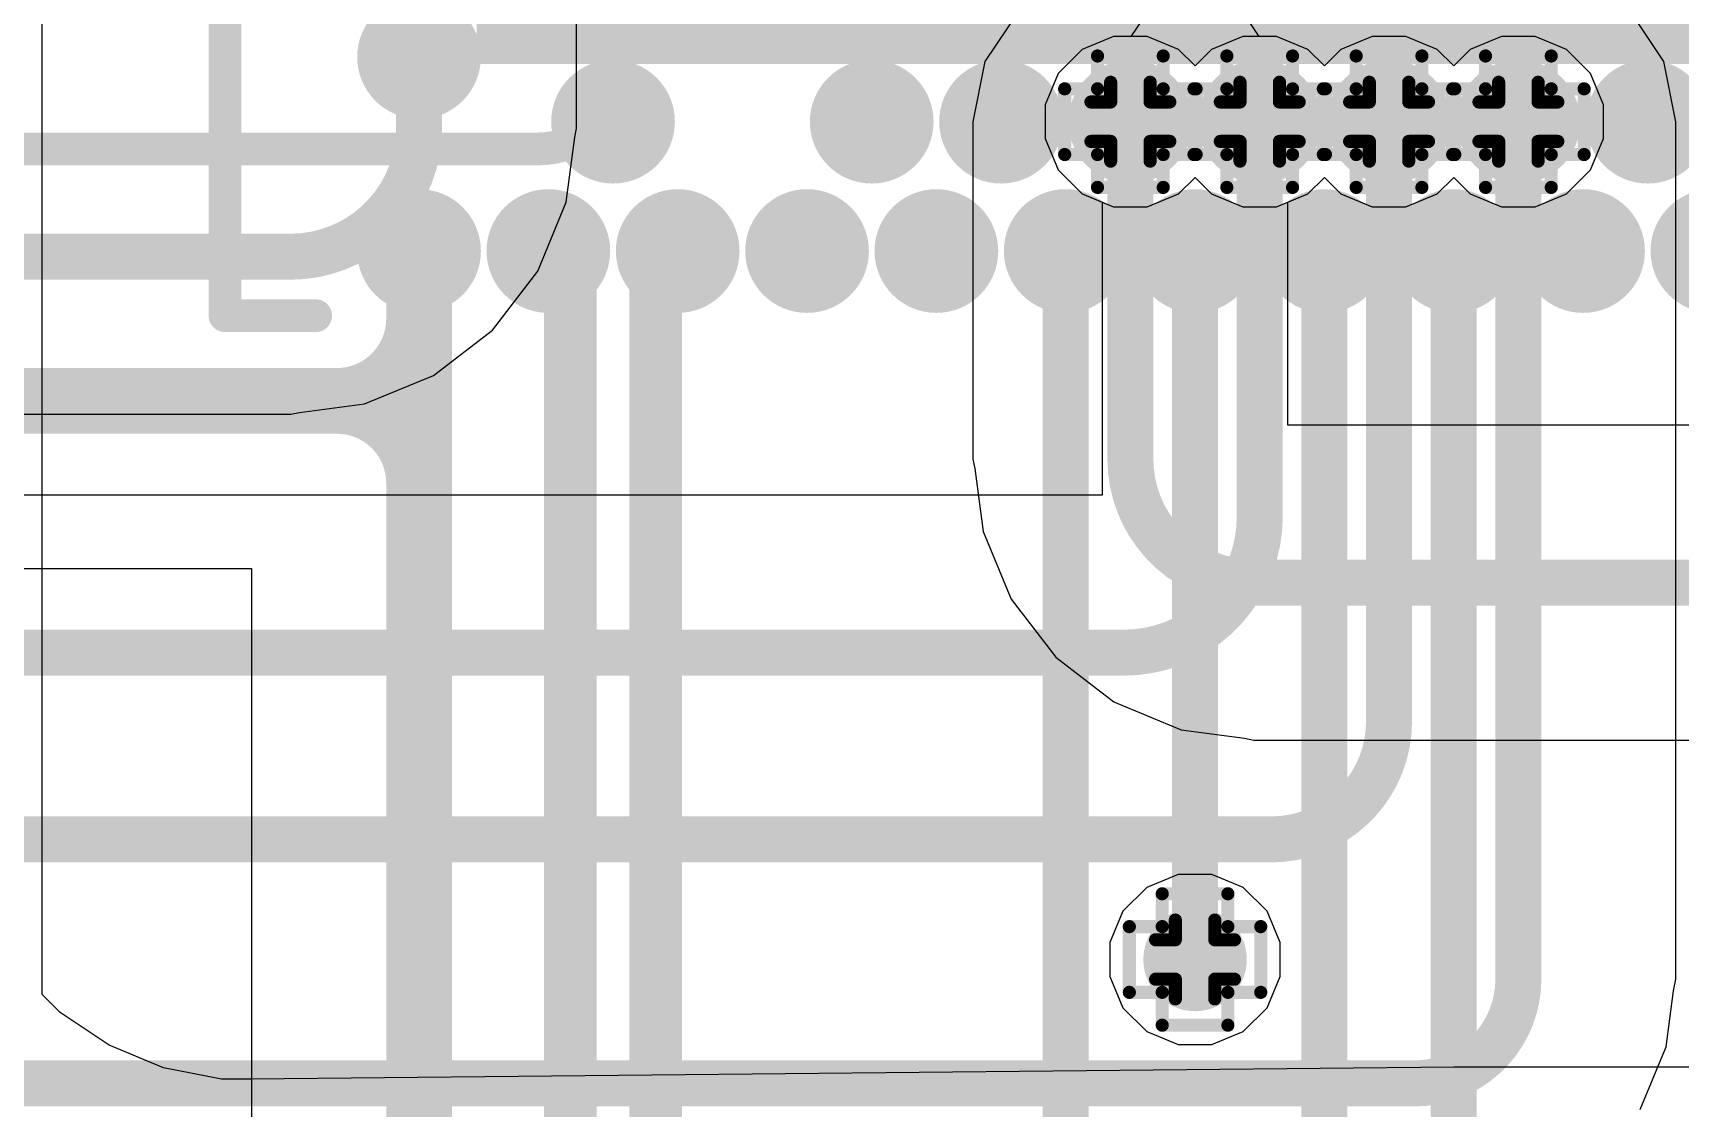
# Model space of a CAD drawing. Header units: inches. Extents: x -2 to 5376, y -4 to 5426.
# Drawn here: x 119.34 to 125.71, y 32.61 to 36.76 of the extents above; entities that cross this region are included whole.
import ezdxf

# ---------------------------------------------------------------- set-up
doc = ezdxf.new("R2010")
doc.units = ezdxf.units.IN
for name, color, linetype in [('Bottom Layer', 5, 'Continuous'), ('Drill Drawing', 1, 'Continuous'), ('Layer 1', 16, 'Continuous'), ('Layer 2', 76, 'Continuous'), ('Top Layer', 1, 'Continuous'), ('Top Overlay', 2, 'Continuous'), ('Top Paste', 8, 'Continuous'), ('Top Solder', 216, 'Continuous'), ('Via Holes', 16, 'Continuous')]:
    doc.layers.add(name, color=color, linetype=linetype)

# ---------------------------------------------------------------- blocks, each defined once
blk = doc.blocks.new('AQFN_73_EP_7_7__144')
at = {"layer": 'Top Layer'}
blk.add_hatch(color=1, dxfattribs=at).paths.add_polyline_path([(-2.425, 2.425), (2.425, 2.425), (2.425, -2.425), (-2.425, -2.425)])
h = blk.add_hatch(color=1, dxfattribs=at)
edge = h.paths.add_edge_path()
edge.add_arc((-2.75, -2.5), 0.1375, 0, 360)
h = blk.add_hatch(color=1, dxfattribs=at)
edge = h.paths.add_edge_path()
edge.add_arc((-2, -2.75), 0.1375, 0, 360)
h = blk.add_hatch(color=1, dxfattribs=at)
edge = h.paths.add_edge_path()
edge.add_arc((-1, -2.75), 0.1375, 0, 360)
h = blk.add_hatch(color=1, dxfattribs=at)
edge = h.paths.add_edge_path()
edge.add_arc((-0.5, -2.75), 0.1375, 0, 360)
h = blk.add_hatch(color=1, dxfattribs=at)
edge = h.paths.add_edge_path()
edge.add_arc((0, -2.75), 0.1375, 0, 360)
h = blk.add_hatch(color=1, dxfattribs=at)
edge = h.paths.add_edge_path()
edge.add_arc((0.5, -2.75), 0.1375, 0, 360)
h = blk.add_hatch(color=1, dxfattribs=at)
edge = h.paths.add_edge_path()
edge.add_arc((1, -2.75), 0.1375, 0, 360)
h = blk.add_hatch(color=1, dxfattribs=at)
edge = h.paths.add_edge_path()
edge.add_arc((1.5, -2.75), 0.1375, 0, 360)
h = blk.add_hatch(color=1, dxfattribs=at)
edge = h.paths.add_edge_path()
edge.add_arc((2, -2.75), 0.1375, 0, 360)
h = blk.add_hatch(color=1, dxfattribs=at)
edge = h.paths.add_edge_path()
edge.add_arc((-2.75, -3.25), 0.1375, 0, 360)
h = blk.add_hatch(color=1, dxfattribs=at)
edge = h.paths.add_edge_path()
edge.add_arc((-2.25, -3.25), 0.1375, 0, 360)
h = blk.add_hatch(color=1, dxfattribs=at)
edge = h.paths.add_edge_path()
edge.add_arc((-1.75, -3.25), 0.1375, 0, 360)
h = blk.add_hatch(color=1, dxfattribs=at)
edge = h.paths.add_edge_path()
edge.add_arc((-1.25, -3.25), 0.1375, 0, 360)
h = blk.add_hatch(color=1, dxfattribs=at)
edge = h.paths.add_edge_path()
edge.add_arc((-0.75, -3.25), 0.1375, 0, 360)
h = blk.add_hatch(color=1, dxfattribs=at)
edge = h.paths.add_edge_path()
edge.add_arc((-0.25, -3.25), 0.1375, 0, 360)
h = blk.add_hatch(color=1, dxfattribs=at)
edge = h.paths.add_edge_path()
edge.add_arc((0.25, -3.25), 0.1375, 0, 360)
h = blk.add_hatch(color=1, dxfattribs=at)
edge = h.paths.add_edge_path()
edge.add_arc((0.75, -3.25), 0.1375, 0, 360)
h = blk.add_hatch(color=1, dxfattribs=at)
edge = h.paths.add_edge_path()
edge.add_arc((1.25, -3.25), 0.1375, 0, 360)
h = blk.add_hatch(color=1, dxfattribs=at)
edge = h.paths.add_edge_path()
edge.add_arc((1.75, -3.25), 0.1375, 0, 360)
h = blk.add_hatch(color=1, dxfattribs=at)
edge = h.paths.add_edge_path()
edge.add_arc((2.25, -3.25), 0.1375, 0, 360)
at = {"layer": 'Top Paste'}
h = blk.add_hatch(color=8, dxfattribs=at)
edge = h.paths.add_edge_path()
edge.add_arc((-2.75, -2.5), 0.1375, 0, 360)
h = blk.add_hatch(color=8, dxfattribs=at)
edge = h.paths.add_edge_path()
edge.add_arc((-2, -2.75), 0.1375, 0, 360)
h = blk.add_hatch(color=8, dxfattribs=at)
edge = h.paths.add_edge_path()
edge.add_arc((-1, -2.75), 0.1375, 0, 360)
h = blk.add_hatch(color=8, dxfattribs=at)
edge = h.paths.add_edge_path()
edge.add_arc((-0.5, -2.75), 0.1375, 0, 360)
h = blk.add_hatch(color=8, dxfattribs=at)
edge = h.paths.add_edge_path()
edge.add_arc((0, -2.75), 0.1375, 0, 360)
h = blk.add_hatch(color=8, dxfattribs=at)
edge = h.paths.add_edge_path()
edge.add_arc((0.5, -2.75), 0.1375, 0, 360)
h = blk.add_hatch(color=8, dxfattribs=at)
edge = h.paths.add_edge_path()
edge.add_arc((1, -2.75), 0.1375, 0, 360)
h = blk.add_hatch(color=8, dxfattribs=at)
edge = h.paths.add_edge_path()
edge.add_arc((1.5, -2.75), 0.1375, 0, 360)
h = blk.add_hatch(color=8, dxfattribs=at)
edge = h.paths.add_edge_path()
edge.add_arc((2, -2.75), 0.1375, 0, 360)
h = blk.add_hatch(color=8, dxfattribs=at)
edge = h.paths.add_edge_path()
edge.add_arc((-2.75, -3.25), 0.1375, 0, 360)
h = blk.add_hatch(color=8, dxfattribs=at)
edge = h.paths.add_edge_path()
edge.add_arc((-2.25, -3.25), 0.1375, 0, 360)
h = blk.add_hatch(color=8, dxfattribs=at)
edge = h.paths.add_edge_path()
edge.add_arc((-1.75, -3.25), 0.1375, 0, 360)
h = blk.add_hatch(color=8, dxfattribs=at)
edge = h.paths.add_edge_path()
edge.add_arc((-1.25, -3.25), 0.1375, 0, 360)
h = blk.add_hatch(color=8, dxfattribs=at)
edge = h.paths.add_edge_path()
edge.add_arc((-0.75, -3.25), 0.1375, 0, 360)
h = blk.add_hatch(color=8, dxfattribs=at)
edge = h.paths.add_edge_path()
edge.add_arc((-0.25, -3.25), 0.1375, 0, 360)
h = blk.add_hatch(color=8, dxfattribs=at)
edge = h.paths.add_edge_path()
edge.add_arc((0.25, -3.25), 0.1375, 0, 360)
h = blk.add_hatch(color=8, dxfattribs=at)
edge = h.paths.add_edge_path()
edge.add_arc((0.75, -3.25), 0.1375, 0, 360)
h = blk.add_hatch(color=8, dxfattribs=at)
edge = h.paths.add_edge_path()
edge.add_arc((1.25, -3.25), 0.1375, 0, 360)
h = blk.add_hatch(color=8, dxfattribs=at)
edge = h.paths.add_edge_path()
edge.add_arc((1.75, -3.25), 0.1375, 0, 360)
h = blk.add_hatch(color=8, dxfattribs=at)
edge = h.paths.add_edge_path()
edge.add_arc((2.25, -3.25), 0.1375, 0, 360)
at = {"layer": 'Top Solder'}
blk.add_hatch(color=216, dxfattribs=at).paths.add_polyline_path([(-2.5266, 2.5266), (2.5266, 2.5266), (2.5266, -2.5266), (-2.5266, -2.5266)])
h = blk.add_hatch(color=216, dxfattribs=at)
edge = h.paths.add_edge_path()
edge.add_arc((-2.75, -2.5), 0.2391, 0, 360)
h = blk.add_hatch(color=216, dxfattribs=at)
edge = h.paths.add_edge_path()
edge.add_arc((-2, -2.75), 0.2391, 0, 360)
h = blk.add_hatch(color=216, dxfattribs=at)
edge = h.paths.add_edge_path()
edge.add_arc((-1, -2.75), 0.2391, 0, 360)
h = blk.add_hatch(color=216, dxfattribs=at)
edge = h.paths.add_edge_path()
edge.add_arc((-0.5, -2.75), 0.2391, 0, 360)
h = blk.add_hatch(color=216, dxfattribs=at)
edge = h.paths.add_edge_path()
edge.add_arc((0, -2.75), 0.2391, 0, 360)
h = blk.add_hatch(color=216, dxfattribs=at)
edge = h.paths.add_edge_path()
edge.add_arc((0.5, -2.75), 0.2391, 0, 360)
h = blk.add_hatch(color=216, dxfattribs=at)
edge = h.paths.add_edge_path()
edge.add_arc((1, -2.75), 0.2391, 0, 360)
h = blk.add_hatch(color=216, dxfattribs=at)
edge = h.paths.add_edge_path()
edge.add_arc((1.5, -2.75), 0.2391, 0, 360)
h = blk.add_hatch(color=216, dxfattribs=at)
edge = h.paths.add_edge_path()
edge.add_arc((2, -2.75), 0.2391, 0, 360)
h = blk.add_hatch(color=216, dxfattribs=at)
edge = h.paths.add_edge_path()
edge.add_arc((-2.75, -3.25), 0.2391, 0, 360)
h = blk.add_hatch(color=216, dxfattribs=at)
edge = h.paths.add_edge_path()
edge.add_arc((-2.25, -3.25), 0.2391, 0, 360)
h = blk.add_hatch(color=216, dxfattribs=at)
edge = h.paths.add_edge_path()
edge.add_arc((-1.75, -3.25), 0.2391, 0, 360)
h = blk.add_hatch(color=216, dxfattribs=at)
edge = h.paths.add_edge_path()
edge.add_arc((-1.25, -3.25), 0.2391, 0, 360)
h = blk.add_hatch(color=216, dxfattribs=at)
edge = h.paths.add_edge_path()
edge.add_arc((-0.75, -3.25), 0.2391, 0, 360)
h = blk.add_hatch(color=216, dxfattribs=at)
edge = h.paths.add_edge_path()
edge.add_arc((-0.25, -3.25), 0.2391, 0, 360)
h = blk.add_hatch(color=216, dxfattribs=at)
edge = h.paths.add_edge_path()
edge.add_arc((0.25, -3.25), 0.2391, 0, 360)
h = blk.add_hatch(color=216, dxfattribs=at)
edge = h.paths.add_edge_path()
edge.add_arc((0.75, -3.25), 0.2391, 0, 360)
h = blk.add_hatch(color=216, dxfattribs=at)
edge = h.paths.add_edge_path()
edge.add_arc((1.25, -3.25), 0.2391, 0, 360)
h = blk.add_hatch(color=216, dxfattribs=at)
edge = h.paths.add_edge_path()
edge.add_arc((1.75, -3.25), 0.2391, 0, 360)
h = blk.add_hatch(color=216, dxfattribs=at)
edge = h.paths.add_edge_path()
edge.add_arc((2.25, -3.25), 0.2391, 0, 360)
at = {"layer": 'Top Overlay', "const_width": 0.127}
for points in [[(-3.5, -3.5), (-3.5, -2.15)], [(-3.5, -3.5), (-3.15, -3.5)]]:
    blk.add_lwpolyline(points, dxfattribs=at)
at = {"layer": 'Top Overlay', "const_width": 0.0635}
for points in [[(-3.5318, -3.5, 1), (-3.4683, -3.5, 1)], [(-3.5318, -3.5, 1), (-3.4683, -3.5, 1)], [(-3.1817, -3.5, 1), (-3.1182, -3.5, 1)]]:
    blk.add_lwpolyline(points, format="xyb", close=True, dxfattribs=at)

msp = doc.modelspace()

# ---------------------------------------------------------------- hatches: boundary and pattern name
at = {"layer": 'Bottom Layer'}
h = msp.add_hatch(color=5, dxfattribs=at)
edge = h.paths.add_edge_path()
edge.add_arc((123.5866, 36.4204), 0.15, 0, 360)
h = msp.add_hatch(color=5, dxfattribs=at)
edge = h.paths.add_edge_path()
edge.add_arc((124.0866, 36.4204), 0.15, 0, 360)
h = msp.add_hatch(color=5, dxfattribs=at)
edge = h.paths.add_edge_path()
edge.add_arc((124.5866, 36.4204), 0.15, 0, 360)
h = msp.add_hatch(color=5, dxfattribs=at)
edge = h.paths.add_edge_path()
edge.add_arc((125.0866, 36.4204), 0.15, 0, 360)
h = msp.add_hatch(color=5, dxfattribs=at)
edge = h.paths.add_edge_path()
edge.add_arc((123.8366, 33.1818), 0.2, 0, 360)
at = {"layer": 'Layer 1'}
h = msp.add_hatch(color=16, dxfattribs=at)
edge = h.paths.add_edge_path()
edge.add_arc((123.5866, 36.4204), 0.15, 0, 360)
h = msp.add_hatch(color=16, dxfattribs=at)
edge = h.paths.add_edge_path()
edge.add_arc((124.0866, 36.4204), 0.15, 0, 360)
h = msp.add_hatch(color=16, dxfattribs=at)
edge = h.paths.add_edge_path()
edge.add_arc((124.5866, 36.4204), 0.15, 0, 360)
h = msp.add_hatch(color=16, dxfattribs=at)
edge = h.paths.add_edge_path()
edge.add_arc((125.0866, 36.4204), 0.15, 0, 360)
h = msp.add_hatch(color=16, dxfattribs=at)
edge = h.paths.add_edge_path()
edge.add_arc((123.8366, 33.1818), 0.2, 0, 360)
at = {"layer": 'Layer 2'}
h = msp.add_hatch(color=76, dxfattribs=at)
edge = h.paths.add_edge_path()
edge.add_arc((123.5866, 36.4204), 0.15, 0, 360)
h = msp.add_hatch(color=76, dxfattribs=at)
edge = h.paths.add_edge_path()
edge.add_arc((124.0866, 36.4204), 0.15, 0, 360)
h = msp.add_hatch(color=76, dxfattribs=at)
edge = h.paths.add_edge_path()
edge.add_arc((124.5866, 36.4204), 0.15, 0, 360)
h = msp.add_hatch(color=76, dxfattribs=at)
edge = h.paths.add_edge_path()
edge.add_arc((125.0866, 36.4204), 0.15, 0, 360)
h = msp.add_hatch(color=76, dxfattribs=at)
edge = h.paths.add_edge_path()
edge.add_arc((123.8366, 33.1818), 0.2, 0, 360)
at = {"layer": 'Top Layer'}
h = msp.add_hatch(color=1, dxfattribs=at)
edge = h.paths.add_edge_path()
edge.add_arc((123.5866, 36.4204), 0.15, 0, 360)
h = msp.add_hatch(color=1, dxfattribs=at)
edge = h.paths.add_edge_path()
edge.add_arc((124.0866, 36.4204), 0.15, 0, 360)
h = msp.add_hatch(color=1, dxfattribs=at)
edge = h.paths.add_edge_path()
edge.add_arc((124.5866, 36.4204), 0.15, 0, 360)
h = msp.add_hatch(color=1, dxfattribs=at)
edge = h.paths.add_edge_path()
edge.add_arc((125.0866, 36.4204), 0.15, 0, 360)
h = msp.add_hatch(color=1, dxfattribs=at)
edge = h.paths.add_edge_path()
edge.add_arc((123.8366, 33.1818), 0.2, 0, 360)
at = {"layer": 'Via Holes'}
h = msp.add_hatch(color=7, dxfattribs=at)
edge = h.paths.add_edge_path()
edge.add_arc((123.5866, 36.4204), 0.075, 0, 360)
h = msp.add_hatch(color=7, dxfattribs=at)
edge = h.paths.add_edge_path()
edge.add_arc((124.0866, 36.4204), 0.075, 0, 360)
h = msp.add_hatch(color=7, dxfattribs=at)
edge = h.paths.add_edge_path()
edge.add_arc((124.5866, 36.4204), 0.075, 0, 360)
h = msp.add_hatch(color=7, dxfattribs=at)
edge = h.paths.add_edge_path()
edge.add_arc((125.0866, 36.4204), 0.075, 0, 360)
h = msp.add_hatch(color=7, dxfattribs=at)
edge = h.paths.add_edge_path()
edge.add_arc((123.8366, 33.1818), 0.075, 0, 360)

# ---------------------------------------------------------------- linework, layer by layer
at = {"layer": 'Bottom Layer'}
for p, q in [((121.4452, 36.3943), (121.4452, 38.1704)), ((123.6563, 36.8507), (123.5885, 36.7494)), ((125.6489, 36.6533), (125.5169, 36.8507)), ((123.5212, 36.7494), (123.4002, 36.6993)), ((123.5885, 36.7494), (123.5212, 36.7494)), ((123.4002, 36.6993), (123.3077, 36.6068)), ((125.6952, 36.4204), (125.6489, 36.6533)), ((123.3077, 36.6068), (123.2576, 36.4858)), ((123.2576, 36.4858), (123.2576, 36.355)), ((121.4054, 36.1091), (121.4385, 36.3606)), ((121.4385, 36.3606), (121.4452, 36.3943)), ((125.6952, 33.1056), (125.6952, 36.4204)), ((123.2576, 36.355), (123.3077, 36.234)), ((123.3077, 36.234), (123.4002, 36.1415)), ((121.2953, 35.8432), (121.4054, 36.1091)), ((123.4002, 36.1415), (123.478, 36.1093)), ((123.478, 36.1093), (123.478, 34.9765)), ((121.1201, 35.615), (121.2953, 35.8432)), ((120.8919, 35.4398), (121.1201, 35.615)), ((120.6261, 35.3297), (120.8919, 35.4398)), ((115.714, 35.2899), (120.3408, 35.2899)), ((120.3408, 35.2899), (120.3745, 35.2966)), ((120.3745, 35.2966), (120.6261, 35.3297)), ((123.478, 34.9765), (111.3526, 34.9765)), ((125.6578, 32.8446), (125.6861, 33.06)), ((125.6861, 33.06), (125.6952, 33.1056)), ((125.557, 32.6013), (125.6578, 32.8446))]:
    msp.add_line(p, q, dxfattribs=at)
at = {"layer": 'Bottom Layer', "const_width": 0.1778}
for points in [[(120.8366, 36.3943), (120.8366, 38.1704)], [(124.0866, 34.8923), (124.0866, 36.4204)], [(124.5866, 34.102), (124.5866, 36.4204)], [(125.0866, 33.1056), (125.0866, 36.4204)], [(115.714, 35.8985), (120.3408, 35.8985)], [(111.2154, 34.3679), (123.5622, 34.3679)], [(112.0137, 33.6459), (124.1305, 33.6459)], [(109.93, 32.7026), (124.6836, 32.7026)]]:
    msp.add_lwpolyline(points, dxfattribs=at)
at = {"layer": 'Bottom Layer', "const_width": 0.0889}
for points in [[(124.0421, 36.4204, 1), (124.131, 36.4204, 1)], [(124.5422, 36.4204, 1), (124.6311, 36.4204, 1)], [(125.0422, 36.4204, 1), (125.1311, 36.4204, 1)], [(120.7922, 36.3943, 1), (120.8811, 36.3943, 1)], [(120.7922, 36.3943, 1), (120.8811, 36.3943, 1)], [(120.2964, 35.8985, 1), (120.3853, 35.8985, 1)], [(120.2964, 35.8985, 1), (120.3853, 35.8985, 1)], [(124.0421, 34.8923, 1), (124.131, 34.8923, 1)], [(124.0421, 34.8923, 1), (124.131, 34.8923, 1)], [(123.5178, 34.3679, 1), (123.6067, 34.3679, 1)], [(123.5178, 34.3679, 1), (123.6067, 34.3679, 1)], [(124.5422, 34.102, 1), (124.6311, 34.102, 1)], [(124.5422, 34.102, 1), (124.6311, 34.102, 1)], [(124.0861, 33.6459, 1), (124.175, 33.6459, 1)], [(124.0861, 33.6459, 1), (124.175, 33.6459, 1)], [(125.0422, 33.1056, 1), (125.1311, 33.1056, 1)], [(125.0422, 33.1056, 1), (125.1311, 33.1056, 1)], [(124.6391, 32.7026, 1), (124.728, 32.7026, 1)], [(124.6391, 32.7026, 1), (124.728, 32.7026, 1)]]:
    msp.add_lwpolyline(points, format="xyb", close=True, dxfattribs=at)
at = {"layer": 'Bottom Layer', "const_width": 0.1778}
for points in [[(120.8366, 36.3943, -0.414214), (120.3408, 35.8985)], [(124.0866, 34.8923, -0.414214), (123.5622, 34.3679)], [(124.5866, 34.102, -0.414214), (124.1305, 33.6459)], [(125.0866, 33.1056, -0.414214), (124.6836, 32.7026)]]:
    msp.add_lwpolyline(points, format="xyb", dxfattribs=at)
at = {"layer": 'Drill Drawing', "const_width": 0.0508}
for points in [[(123.4596, 36.5474), (123.4596, 36.6744)], [(123.4596, 36.6744), (123.7136, 36.6744)], [(123.7136, 36.5474), (123.7136, 36.6744)], [(123.9596, 36.5474), (123.9596, 36.6744)], [(123.9596, 36.6744), (124.2136, 36.6744)], [(124.2136, 36.5474), (124.2136, 36.6744)], [(124.4596, 36.5474), (124.4596, 36.6744)], [(124.4596, 36.6744), (124.7136, 36.6744)], [(124.7136, 36.5474), (124.7136, 36.6744)], [(124.9596, 36.5474), (124.9596, 36.6744)], [(124.9596, 36.6744), (125.2136, 36.6744)], [(125.2136, 36.5474), (125.2136, 36.6744)], [(123.3326, 36.2934), (123.3326, 36.5474)], [(123.3326, 36.5474), (123.4596, 36.5474)], [(123.5104, 36.4966), (123.5104, 36.5728)], [(123.5104, 36.5728), (123.6628, 36.5728)], [(123.6628, 36.4966), (123.6628, 36.5728)], [(123.7136, 36.5474), (123.8406, 36.5474)], [(123.8326, 36.2934), (123.8326, 36.5474)], [(123.8326, 36.5474), (123.9596, 36.5474)], [(123.8406, 36.2934), (123.8406, 36.5474)], [(124.0104, 36.4966), (124.0104, 36.5728)], [(124.0104, 36.5728), (124.1628, 36.5728)], [(124.1628, 36.4966), (124.1628, 36.5728)], [(124.2136, 36.5474), (124.3406, 36.5474)], [(124.3326, 36.2934), (124.3326, 36.5474)], [(124.3326, 36.5474), (124.4596, 36.5474)], [(124.3406, 36.2934), (124.3406, 36.5474)], [(124.5104, 36.4966), (124.5104, 36.5728)], [(124.5104, 36.5728), (124.6628, 36.5728)], [(124.6628, 36.4966), (124.6628, 36.5728)], [(124.7136, 36.5474), (124.8406, 36.5474)], [(124.8326, 36.2934), (124.8326, 36.5474)], [(124.8326, 36.5474), (124.9596, 36.5474)], [(124.8406, 36.2934), (124.8406, 36.5474)], [(125.0104, 36.4966), (125.0104, 36.5728)], [(125.0104, 36.5728), (125.1628, 36.5728)], [(125.1628, 36.4966), (125.1628, 36.5728)], [(125.2136, 36.5474), (125.3406, 36.5474)], [(125.3406, 36.2934), (125.3406, 36.5474)], [(123.4342, 36.3442), (123.4342, 36.4966)], [(123.4342, 36.4966), (123.5104, 36.4966)], [(123.6628, 36.4966), (123.739, 36.4966)], [(123.739, 36.3442), (123.739, 36.4966)], [(123.9342, 36.3442), (123.9342, 36.4966)], [(123.9342, 36.4966), (124.0104, 36.4966)], [(124.1628, 36.4966), (124.239, 36.4966)], [(124.239, 36.3442), (124.239, 36.4966)], [(124.4342, 36.3442), (124.4342, 36.4966)], [(124.4342, 36.4966), (124.5104, 36.4966)], [(124.6628, 36.4966), (124.739, 36.4966)], [(124.739, 36.3442), (124.739, 36.4966)], [(124.9342, 36.3442), (124.9342, 36.4966)], [(124.9342, 36.4966), (125.0104, 36.4966)], [(125.1628, 36.4966), (125.239, 36.4966)], [(125.239, 36.3442), (125.239, 36.4966)], [(123.4342, 36.3442), (123.5104, 36.3442)], [(123.5104, 36.268), (123.5104, 36.3442)], [(123.6628, 36.3442), (123.739, 36.3442)], [(123.6628, 36.268), (123.6628, 36.3442)], [(123.9342, 36.3442), (124.0104, 36.3442)], [(124.0104, 36.268), (124.0104, 36.3442)], [(124.1628, 36.3442), (124.239, 36.3442)], [(124.1628, 36.268), (124.1628, 36.3442)], [(124.4342, 36.3442), (124.5104, 36.3442)], [(124.5104, 36.268), (124.5104, 36.3442)], [(124.6628, 36.3442), (124.739, 36.3442)], [(124.6628, 36.268), (124.6628, 36.3442)], [(124.9342, 36.3442), (125.0104, 36.3442)], [(125.0104, 36.268), (125.0104, 36.3442)], [(125.1628, 36.3442), (125.239, 36.3442)], [(125.1628, 36.268), (125.1628, 36.3442)], [(123.3326, 36.2934), (123.4596, 36.2934)], [(123.4596, 36.1664), (123.4596, 36.2934)], [(123.7136, 36.2934), (123.8406, 36.2934)], [(123.7136, 36.1664), (123.7136, 36.2934)], [(123.8326, 36.2934), (123.9596, 36.2934)], [(123.9596, 36.1664), (123.9596, 36.2934)], [(124.2136, 36.2934), (124.3406, 36.2934)], [(124.2136, 36.1664), (124.2136, 36.2934)], [(124.3326, 36.2934), (124.4596, 36.2934)], [(124.4596, 36.1664), (124.4596, 36.2934)], [(124.7136, 36.2934), (124.8406, 36.2934)], [(124.7136, 36.1664), (124.7136, 36.2934)], [(124.8326, 36.2934), (124.9596, 36.2934)], [(124.9596, 36.1664), (124.9596, 36.2934)], [(125.2136, 36.2934), (125.3406, 36.2934)], [(125.2136, 36.1664), (125.2136, 36.2934)], [(123.5104, 36.268), (123.6628, 36.268)], [(124.0104, 36.268), (124.1628, 36.268)], [(124.5104, 36.268), (124.6628, 36.268)], [(125.0104, 36.268), (125.1628, 36.268)], [(123.4596, 36.1664), (123.7136, 36.1664)], [(123.9596, 36.1664), (124.2136, 36.1664)], [(124.4596, 36.1664), (124.7136, 36.1664)], [(124.9596, 36.1664), (125.2136, 36.1664)], [(123.7096, 33.3088), (123.7096, 33.4358)], [(123.7096, 33.4358), (123.9636, 33.4358)], [(123.9636, 33.3088), (123.9636, 33.4358)], [(123.5826, 33.0548), (123.5826, 33.3088)], [(123.5826, 33.3088), (123.7096, 33.3088)], [(123.7604, 33.258), (123.7604, 33.3342)], [(123.7604, 33.3342), (123.9128, 33.3342)], [(123.9128, 33.258), (123.9128, 33.3342)], [(123.9636, 33.3088), (124.0906, 33.3088)], [(124.0906, 33.0548), (124.0906, 33.3088)], [(123.6842, 33.1056), (123.6842, 33.258)], [(123.6842, 33.258), (123.7604, 33.258)], [(123.9128, 33.258), (123.989, 33.258)], [(123.989, 33.1056), (123.989, 33.258)], [(123.6842, 33.1056), (123.7604, 33.1056)], [(123.7604, 33.0294), (123.7604, 33.1056)], [(123.9128, 33.1056), (123.989, 33.1056)], [(123.9128, 33.0294), (123.9128, 33.1056)], [(123.5826, 33.0548), (123.7096, 33.0548)], [(123.7096, 32.9278), (123.7096, 33.0548)], [(123.7604, 33.0294), (123.9128, 33.0294)], [(123.9636, 33.0548), (124.0906, 33.0548)], [(123.9636, 32.9278), (123.9636, 33.0548)], [(123.7096, 32.9278), (123.9636, 32.9278)]]:
    msp.add_lwpolyline(points, dxfattribs=at)
at = {"layer": 'Drill Drawing', "const_width": 0.0254}
for points in [[(123.4469, 36.6744, 1), (123.4723, 36.6744, 1)], [(123.4469, 36.6744, 1), (123.4723, 36.6744, 1)], [(123.7009, 36.6744, 1), (123.7263, 36.6744, 1)], [(123.7009, 36.6744, 1), (123.7263, 36.6744, 1)], [(123.9469, 36.6744, 1), (123.9723, 36.6744, 1)], [(123.9469, 36.6744, 1), (123.9723, 36.6744, 1)], [(124.2009, 36.6744, 1), (124.2263, 36.6744, 1)], [(124.2009, 36.6744, 1), (124.2263, 36.6744, 1)], [(124.4469, 36.6744, 1), (124.4723, 36.6744, 1)], [(124.4469, 36.6744, 1), (124.4723, 36.6744, 1)], [(124.7009, 36.6744, 1), (124.7263, 36.6744, 1)], [(124.7009, 36.6744, 1), (124.7263, 36.6744, 1)], [(124.9469, 36.6744, 1), (124.9723, 36.6744, 1)], [(124.9469, 36.6744, 1), (124.9723, 36.6744, 1)], [(125.2009, 36.6744, 1), (125.2263, 36.6744, 1)], [(125.2009, 36.6744, 1), (125.2263, 36.6744, 1)], [(123.3199, 36.5474, 1), (123.3453, 36.5474, 1)], [(123.3199, 36.5474, 1), (123.3453, 36.5474, 1)], [(123.4469, 36.5474, 1), (123.4723, 36.5474, 1)], [(123.4469, 36.5474, 1), (123.4723, 36.5474, 1)], [(123.4977, 36.5728, 1), (123.5231, 36.5728, 1)], [(123.4977, 36.5728, 1), (123.5231, 36.5728, 1)], [(123.6501, 36.5728, 1), (123.6755, 36.5728, 1)], [(123.6501, 36.5728, 1), (123.6755, 36.5728, 1)], [(123.7009, 36.5474, 1), (123.7263, 36.5474, 1)], [(123.7009, 36.5474, 1), (123.7263, 36.5474, 1)], [(123.8199, 36.5474, 1), (123.8453, 36.5474, 1)], [(123.8199, 36.5474, 1), (123.8453, 36.5474, 1)], [(123.8279, 36.5474, 1), (123.8533, 36.5474, 1)], [(123.8279, 36.5474, 1), (123.8533, 36.5474, 1)], [(123.9469, 36.5474, 1), (123.9723, 36.5474, 1)], [(123.9469, 36.5474, 1), (123.9723, 36.5474, 1)], [(123.9977, 36.5728, 1), (124.0231, 36.5728, 1)], [(123.9977, 36.5728, 1), (124.0231, 36.5728, 1)], [(124.1501, 36.5728, 1), (124.1755, 36.5728, 1)], [(124.1501, 36.5728, 1), (124.1755, 36.5728, 1)], [(124.2009, 36.5474, 1), (124.2263, 36.5474, 1)], [(124.2009, 36.5474, 1), (124.2263, 36.5474, 1)], [(124.3199, 36.5474, 1), (124.3453, 36.5474, 1)], [(124.3199, 36.5474, 1), (124.3453, 36.5474, 1)], [(124.3279, 36.5474, 1), (124.3533, 36.5474, 1)], [(124.3279, 36.5474, 1), (124.3533, 36.5474, 1)], [(124.4469, 36.5474, 1), (124.4723, 36.5474, 1)], [(124.4469, 36.5474, 1), (124.4723, 36.5474, 1)], [(124.4977, 36.5728, 1), (124.5231, 36.5728, 1)], [(124.4977, 36.5728, 1), (124.5231, 36.5728, 1)], [(124.6501, 36.5728, 1), (124.6755, 36.5728, 1)], [(124.6501, 36.5728, 1), (124.6755, 36.5728, 1)], [(124.7009, 36.5474, 1), (124.7263, 36.5474, 1)], [(124.7009, 36.5474, 1), (124.7263, 36.5474, 1)], [(124.8199, 36.5474, 1), (124.8453, 36.5474, 1)], [(124.8199, 36.5474, 1), (124.8453, 36.5474, 1)], [(124.8279, 36.5474, 1), (124.8533, 36.5474, 1)], [(124.8279, 36.5474, 1), (124.8533, 36.5474, 1)], [(124.9469, 36.5474, 1), (124.9723, 36.5474, 1)], [(124.9469, 36.5474, 1), (124.9723, 36.5474, 1)], [(124.9977, 36.5728, 1), (125.0231, 36.5728, 1)], [(124.9977, 36.5728, 1), (125.0231, 36.5728, 1)], [(125.1501, 36.5728, 1), (125.1755, 36.5728, 1)], [(125.1501, 36.5728, 1), (125.1755, 36.5728, 1)], [(125.2009, 36.5474, 1), (125.2263, 36.5474, 1)], [(125.2009, 36.5474, 1), (125.2263, 36.5474, 1)], [(125.3279, 36.5474, 1), (125.3533, 36.5474, 1)], [(125.3279, 36.5474, 1), (125.3533, 36.5474, 1)], [(123.4215, 36.4966, 1), (123.4469, 36.4966, 1)], [(123.4215, 36.4966, 1), (123.4469, 36.4966, 1)], [(123.4977, 36.4966, 1), (123.5231, 36.4966, 1)], [(123.4977, 36.4966, 1), (123.5231, 36.4966, 1)], [(123.6501, 36.4966, 1), (123.6755, 36.4966, 1)], [(123.6501, 36.4966, 1), (123.6755, 36.4966, 1)], [(123.7263, 36.4966, 1), (123.7517, 36.4966, 1)], [(123.7263, 36.4966, 1), (123.7517, 36.4966, 1)], [(123.9215, 36.4966, 1), (123.9469, 36.4966, 1)], [(123.9215, 36.4966, 1), (123.9469, 36.4966, 1)], [(123.9977, 36.4966, 1), (124.0231, 36.4966, 1)], [(123.9977, 36.4966, 1), (124.0231, 36.4966, 1)], [(124.1501, 36.4966, 1), (124.1755, 36.4966, 1)], [(124.1501, 36.4966, 1), (124.1755, 36.4966, 1)], [(124.2263, 36.4966, 1), (124.2517, 36.4966, 1)], [(124.2263, 36.4966, 1), (124.2517, 36.4966, 1)], [(124.4215, 36.4966, 1), (124.4469, 36.4966, 1)], [(124.4215, 36.4966, 1), (124.4469, 36.4966, 1)], [(124.4977, 36.4966, 1), (124.5231, 36.4966, 1)], [(124.4977, 36.4966, 1), (124.5231, 36.4966, 1)], [(124.6501, 36.4966, 1), (124.6755, 36.4966, 1)], [(124.6501, 36.4966, 1), (124.6755, 36.4966, 1)], [(124.7263, 36.4966, 1), (124.7517, 36.4966, 1)], [(124.7263, 36.4966, 1), (124.7517, 36.4966, 1)], [(124.9215, 36.4966, 1), (124.9469, 36.4966, 1)], [(124.9215, 36.4966, 1), (124.9469, 36.4966, 1)], [(124.9977, 36.4966, 1), (125.0231, 36.4966, 1)], [(124.9977, 36.4966, 1), (125.0231, 36.4966, 1)], [(125.1501, 36.4966, 1), (125.1755, 36.4966, 1)], [(125.1501, 36.4966, 1), (125.1755, 36.4966, 1)], [(125.2263, 36.4966, 1), (125.2517, 36.4966, 1)], [(125.2263, 36.4966, 1), (125.2517, 36.4966, 1)], [(123.4215, 36.3442, 1), (123.4469, 36.3442, 1)], [(123.4215, 36.3442, 1), (123.4469, 36.3442, 1)], [(123.4977, 36.3442, 1), (123.5231, 36.3442, 1)], [(123.4977, 36.3442, 1), (123.5231, 36.3442, 1)], [(123.6501, 36.3442, 1), (123.6755, 36.3442, 1)], [(123.6501, 36.3442, 1), (123.6755, 36.3442, 1)], [(123.7263, 36.3442, 1), (123.7517, 36.3442, 1)], [(123.7263, 36.3442, 1), (123.7517, 36.3442, 1)], [(123.9215, 36.3442, 1), (123.9469, 36.3442, 1)], [(123.9215, 36.3442, 1), (123.9469, 36.3442, 1)], [(123.9977, 36.3442, 1), (124.0231, 36.3442, 1)], [(123.9977, 36.3442, 1), (124.0231, 36.3442, 1)], [(124.1501, 36.3442, 1), (124.1755, 36.3442, 1)], [(124.1501, 36.3442, 1), (124.1755, 36.3442, 1)], [(124.2263, 36.3442, 1), (124.2517, 36.3442, 1)], [(124.2263, 36.3442, 1), (124.2517, 36.3442, 1)], [(124.4215, 36.3442, 1), (124.4469, 36.3442, 1)], [(124.4215, 36.3442, 1), (124.4469, 36.3442, 1)], [(124.4977, 36.3442, 1), (124.5231, 36.3442, 1)], [(124.4977, 36.3442, 1), (124.5231, 36.3442, 1)], [(124.6501, 36.3442, 1), (124.6755, 36.3442, 1)], [(124.6501, 36.3442, 1), (124.6755, 36.3442, 1)], [(124.7263, 36.3442, 1), (124.7517, 36.3442, 1)], [(124.7263, 36.3442, 1), (124.7517, 36.3442, 1)], [(124.9215, 36.3442, 1), (124.9469, 36.3442, 1)], [(124.9215, 36.3442, 1), (124.9469, 36.3442, 1)], [(124.9977, 36.3442, 1), (125.0231, 36.3442, 1)], [(124.9977, 36.3442, 1), (125.0231, 36.3442, 1)], [(125.1501, 36.3442, 1), (125.1755, 36.3442, 1)], [(125.1501, 36.3442, 1), (125.1755, 36.3442, 1)], [(125.2263, 36.3442, 1), (125.2517, 36.3442, 1)], [(125.2263, 36.3442, 1), (125.2517, 36.3442, 1)], [(123.3199, 36.2934, 1), (123.3453, 36.2934, 1)], [(123.3199, 36.2934, 1), (123.3453, 36.2934, 1)], [(123.4469, 36.2934, 1), (123.4723, 36.2934, 1)], [(123.4469, 36.2934, 1), (123.4723, 36.2934, 1)], [(123.7009, 36.2934, 1), (123.7263, 36.2934, 1)], [(123.7009, 36.2934, 1), (123.7263, 36.2934, 1)], [(123.8199, 36.2934, 1), (123.8453, 36.2934, 1)], [(123.8199, 36.2934, 1), (123.8453, 36.2934, 1)], [(123.8279, 36.2934, 1), (123.8533, 36.2934, 1)], [(123.8279, 36.2934, 1), (123.8533, 36.2934, 1)], [(123.9469, 36.2934, 1), (123.9723, 36.2934, 1)], [(123.9469, 36.2934, 1), (123.9723, 36.2934, 1)], [(124.2009, 36.2934, 1), (124.2263, 36.2934, 1)], [(124.2009, 36.2934, 1), (124.2263, 36.2934, 1)], [(124.3199, 36.2934, 1), (124.3453, 36.2934, 1)], [(124.3199, 36.2934, 1), (124.3453, 36.2934, 1)], [(124.3279, 36.2934, 1), (124.3533, 36.2934, 1)], [(124.3279, 36.2934, 1), (124.3533, 36.2934, 1)], [(124.4469, 36.2934, 1), (124.4723, 36.2934, 1)], [(124.4469, 36.2934, 1), (124.4723, 36.2934, 1)], [(124.7009, 36.2934, 1), (124.7263, 36.2934, 1)], [(124.7009, 36.2934, 1), (124.7263, 36.2934, 1)], [(124.8199, 36.2934, 1), (124.8453, 36.2934, 1)], [(124.8199, 36.2934, 1), (124.8453, 36.2934, 1)], [(124.8279, 36.2934, 1), (124.8533, 36.2934, 1)], [(124.8279, 36.2934, 1), (124.8533, 36.2934, 1)], [(124.9469, 36.2934, 1), (124.9723, 36.2934, 1)], [(124.9469, 36.2934, 1), (124.9723, 36.2934, 1)], [(125.2009, 36.2934, 1), (125.2263, 36.2934, 1)], [(125.2009, 36.2934, 1), (125.2263, 36.2934, 1)], [(125.3279, 36.2934, 1), (125.3533, 36.2934, 1)], [(125.3279, 36.2934, 1), (125.3533, 36.2934, 1)], [(123.4977, 36.268, 1), (123.5231, 36.268, 1)], [(123.4977, 36.268, 1), (123.5231, 36.268, 1)], [(123.6501, 36.268, 1), (123.6755, 36.268, 1)], [(123.6501, 36.268, 1), (123.6755, 36.268, 1)], [(123.9977, 36.268, 1), (124.0231, 36.268, 1)], [(123.9977, 36.268, 1), (124.0231, 36.268, 1)], [(124.1501, 36.268, 1), (124.1755, 36.268, 1)], [(124.1501, 36.268, 1), (124.1755, 36.268, 1)], [(124.4977, 36.268, 1), (124.5231, 36.268, 1)], [(124.4977, 36.268, 1), (124.5231, 36.268, 1)], [(124.6501, 36.268, 1), (124.6755, 36.268, 1)], [(124.6501, 36.268, 1), (124.6755, 36.268, 1)], [(124.9977, 36.268, 1), (125.0231, 36.268, 1)], [(124.9977, 36.268, 1), (125.0231, 36.268, 1)], [(125.1501, 36.268, 1), (125.1755, 36.268, 1)], [(125.1501, 36.268, 1), (125.1755, 36.268, 1)], [(123.4469, 36.1664, 1), (123.4723, 36.1664, 1)], [(123.4469, 36.1664, 1), (123.4723, 36.1664, 1)], [(123.7009, 36.1664, 1), (123.7263, 36.1664, 1)], [(123.7009, 36.1664, 1), (123.7263, 36.1664, 1)], [(123.9469, 36.1664, 1), (123.9723, 36.1664, 1)], [(123.9469, 36.1664, 1), (123.9723, 36.1664, 1)], [(124.2009, 36.1664, 1), (124.2263, 36.1664, 1)], [(124.2009, 36.1664, 1), (124.2263, 36.1664, 1)], [(124.4469, 36.1664, 1), (124.4723, 36.1664, 1)], [(124.4469, 36.1664, 1), (124.4723, 36.1664, 1)], [(124.7009, 36.1664, 1), (124.7263, 36.1664, 1)], [(124.7009, 36.1664, 1), (124.7263, 36.1664, 1)], [(124.9469, 36.1664, 1), (124.9723, 36.1664, 1)], [(124.9469, 36.1664, 1), (124.9723, 36.1664, 1)], [(125.2009, 36.1664, 1), (125.2263, 36.1664, 1)], [(125.2009, 36.1664, 1), (125.2263, 36.1664, 1)], [(123.6969, 33.4358, 1), (123.7223, 33.4358, 1)], [(123.6969, 33.4358, 1), (123.7223, 33.4358, 1)], [(123.9509, 33.4358, 1), (123.9763, 33.4358, 1)], [(123.9509, 33.4358, 1), (123.9763, 33.4358, 1)], [(123.5699, 33.3088, 1), (123.5953, 33.3088, 1)], [(123.5699, 33.3088, 1), (123.5953, 33.3088, 1)], [(123.6969, 33.3088, 1), (123.7223, 33.3088, 1)], [(123.6969, 33.3088, 1), (123.7223, 33.3088, 1)], [(123.7477, 33.3342, 1), (123.7731, 33.3342, 1)], [(123.7477, 33.3342, 1), (123.7731, 33.3342, 1)], [(123.9001, 33.3342, 1), (123.9255, 33.3342, 1)], [(123.9001, 33.3342, 1), (123.9255, 33.3342, 1)], [(123.9509, 33.3088, 1), (123.9763, 33.3088, 1)], [(123.9509, 33.3088, 1), (123.9763, 33.3088, 1)], [(124.0779, 33.3088, 1), (124.1033, 33.3088, 1)], [(124.0779, 33.3088, 1), (124.1033, 33.3088, 1)], [(123.6715, 33.258, 1), (123.6969, 33.258, 1)], [(123.6715, 33.258, 1), (123.6969, 33.258, 1)], [(123.7477, 33.258, 1), (123.7731, 33.258, 1)], [(123.7477, 33.258, 1), (123.7731, 33.258, 1)], [(123.9001, 33.258, 1), (123.9255, 33.258, 1)], [(123.9001, 33.258, 1), (123.9255, 33.258, 1)], [(123.9763, 33.258, 1), (124.0017, 33.258, 1)], [(123.9763, 33.258, 1), (124.0017, 33.258, 1)], [(123.6715, 33.1056, 1), (123.6969, 33.1056, 1)], [(123.6715, 33.1056, 1), (123.6969, 33.1056, 1)], [(123.7477, 33.1056, 1), (123.7731, 33.1056, 1)], [(123.7477, 33.1056, 1), (123.7731, 33.1056, 1)], [(123.9001, 33.1056, 1), (123.9255, 33.1056, 1)], [(123.9001, 33.1056, 1), (123.9255, 33.1056, 1)], [(123.9763, 33.1056, 1), (124.0017, 33.1056, 1)], [(123.9763, 33.1056, 1), (124.0017, 33.1056, 1)], [(123.5699, 33.0548, 1), (123.5953, 33.0548, 1)], [(123.5699, 33.0548, 1), (123.5953, 33.0548, 1)], [(123.6969, 33.0548, 1), (123.7223, 33.0548, 1)], [(123.6969, 33.0548, 1), (123.7223, 33.0548, 1)], [(123.7477, 33.0294, 1), (123.7731, 33.0294, 1)], [(123.7477, 33.0294, 1), (123.7731, 33.0294, 1)], [(123.9001, 33.0294, 1), (123.9255, 33.0294, 1)], [(123.9001, 33.0294, 1), (123.9255, 33.0294, 1)], [(123.9509, 33.0548, 1), (123.9763, 33.0548, 1)], [(123.9509, 33.0548, 1), (123.9763, 33.0548, 1)], [(124.0779, 33.0548, 1), (124.1033, 33.0548, 1)], [(124.0779, 33.0548, 1), (124.1033, 33.0548, 1)], [(123.6969, 32.9278, 1), (123.7223, 32.9278, 1)], [(123.6969, 32.9278, 1), (123.7223, 32.9278, 1)], [(123.9509, 32.9278, 1), (123.9763, 32.9278, 1)], [(123.9509, 32.9278, 1), (123.9763, 32.9278, 1)]]:
    msp.add_lwpolyline(points, format="xyb", close=True, dxfattribs=at)
at = {"layer": 'Layer 1'}
for p, q in [((123.1563, 36.8507), (123.0243, 36.6533)), ((124.0847, 36.7494), (124.0169, 36.8507)), ((124.152, 36.7494), (124.0847, 36.7494)), ((124.273, 36.6993), (124.152, 36.7494)), ((124.5212, 36.7494), (124.4002, 36.6993)), ((124.652, 36.7494), (124.5212, 36.7494)), ((124.773, 36.6993), (124.652, 36.7494)), ((125.0212, 36.7494), (124.9002, 36.6993)), ((125.152, 36.7494), (125.0212, 36.7494)), ((125.273, 36.6993), (125.152, 36.7494)), ((124.3366, 36.6357), (124.273, 36.6993)), ((124.4002, 36.6993), (124.3366, 36.6357)), ((124.8366, 36.6357), (124.773, 36.6993)), ((124.9002, 36.6993), (124.8366, 36.6357)), ((125.3655, 36.6068), (125.273, 36.6993)), ((123.0243, 36.6533), (122.978, 36.4204)), ((125.4156, 36.4858), (125.3655, 36.6068)), ((125.4156, 36.355), (125.4156, 36.4858)), ((122.978, 36.4204), (122.978, 35.1161)), ((125.3655, 36.234), (125.4156, 36.355)), ((125.273, 36.1415), (125.3655, 36.234)), ((124.273, 36.1415), (124.3366, 36.2051)), ((124.3366, 36.2051), (124.4002, 36.1415)), ((124.773, 36.1415), (124.8366, 36.2051)), ((124.8366, 36.2051), (124.9002, 36.1415)), ((124.1952, 36.1093), (124.273, 36.1415)), ((124.1952, 35.2474), (124.1952, 36.1093)), ((124.4002, 36.1415), (124.5212, 36.0914)), ((124.652, 36.0914), (124.773, 36.1415)), ((124.9002, 36.1415), (125.0212, 36.0914)), ((125.152, 36.0914), (125.273, 36.1415)), ((124.5212, 36.0914), (124.652, 36.0914)), ((125.0212, 36.0914), (125.152, 36.0914)), ((129.6724, 35.2474), (124.1952, 35.2474)), ((122.978, 35.1161), (122.9852, 35.0801)), ((122.9852, 35.0801), (123.0174, 34.8357)), ((123.0174, 34.8357), (123.1256, 34.5744)), ((123.1256, 34.5744), (123.2978, 34.35)), ((123.2978, 34.35), (123.5222, 34.1778)), ((123.5222, 34.1778), (123.7835, 34.0695)), ((123.7835, 34.0695), (124.0279, 34.0373)), ((124.0279, 34.0373), (124.064, 34.0302)), ((124.064, 34.0302), (129.8136, 34.0302)), ((123.7712, 33.5108), (123.6502, 33.4607)), ((123.902, 33.5108), (123.7712, 33.5108)), ((124.023, 33.4607), (123.902, 33.5108)), ((123.6502, 33.4607), (123.5577, 33.3682)), ((124.1155, 33.3682), (124.023, 33.4607)), ((123.5577, 33.3682), (123.5076, 33.2473)), ((124.1656, 33.2473), (124.1155, 33.3682)), ((123.5076, 33.2473), (123.5076, 33.1164)), ((124.1656, 33.1164), (124.1656, 33.2473)), ((123.5076, 33.1164), (123.5577, 32.9955)), ((124.1155, 32.9955), (124.1656, 33.1164)), ((123.5577, 32.9955), (123.6502, 32.9029)), ((124.023, 32.9029), (124.1155, 32.9955)), ((123.6502, 32.9029), (123.7712, 32.8528)), ((123.902, 32.8528), (124.023, 32.9029)), ((123.7712, 32.8528), (123.902, 32.8528))]:
    msp.add_line(p, q, dxfattribs=at)
at = {"layer": 'Layer 1', "const_width": 0.1778}
for points in [[(123.5866, 35.1161), (123.5866, 36.4204)], [(124.064, 34.6388), (129.8136, 34.6388)]]:
    msp.add_lwpolyline(points, dxfattribs=at)
at = {"layer": 'Layer 1', "const_width": 0.0889}
for points in [[(123.5422, 36.4204, 1), (123.6311, 36.4204, 1)], [(123.5422, 35.1161, 1), (123.6311, 35.1161, 1)], [(123.5422, 35.1161, 1), (123.6311, 35.1161, 1)], [(124.0195, 34.6388, 1), (124.1084, 34.6388, 1)], [(124.0195, 34.6388, 1), (124.1084, 34.6388, 1)]]:
    msp.add_lwpolyline(points, format="xyb", close=True, dxfattribs=at)
at = {"layer": 'Layer 1', "const_width": 0.1778}
msp.add_lwpolyline([(124.064, 34.6388, -0.414214), (123.5866, 35.1161)], format="xyb", dxfattribs=at)
at = {"layer": 'Layer 2'}
for p, q in [((119.379, 33.047), (119.379, 38.0618)), ((123.5212, 36.7494), (123.4002, 36.6993)), ((123.652, 36.7494), (123.5212, 36.7494)), ((123.773, 36.6993), (123.652, 36.7494)), ((124.0212, 36.7494), (123.9002, 36.6993)), ((124.152, 36.7494), (124.0212, 36.7494)), ((124.273, 36.6993), (124.152, 36.7494)), ((124.5212, 36.7494), (124.4002, 36.6993)), ((124.652, 36.7494), (124.5212, 36.7494)), ((124.773, 36.6993), (124.652, 36.7494)), ((125.0212, 36.7494), (124.9002, 36.6993)), ((125.152, 36.7494), (125.0212, 36.7494)), ((125.273, 36.6993), (125.152, 36.7494)), ((123.4002, 36.6993), (123.3077, 36.6068)), ((123.8366, 36.6357), (123.773, 36.6993)), ((123.9002, 36.6993), (123.8366, 36.6357)), ((124.3366, 36.6357), (124.273, 36.6993)), ((124.4002, 36.6993), (124.3366, 36.6357)), ((124.8366, 36.6357), (124.773, 36.6993)), ((124.9002, 36.6993), (124.8366, 36.6357)), ((125.3655, 36.6068), (125.273, 36.6993)), ((123.3077, 36.6068), (123.2576, 36.4858)), ((125.4156, 36.4858), (125.3655, 36.6068)), ((123.2576, 36.4858), (123.2576, 36.355)), ((125.4156, 36.355), (125.4156, 36.4858)), ((123.2576, 36.355), (123.3077, 36.234)), ((125.3655, 36.234), (125.4156, 36.355)), ((123.3077, 36.234), (123.4002, 36.1415)), ((125.273, 36.1415), (125.3655, 36.234)), ((123.773, 36.1415), (123.8366, 36.2051)), ((123.8366, 36.2051), (123.9002, 36.1415)), ((124.273, 36.1415), (124.3366, 36.2051)), ((124.3366, 36.2051), (124.4002, 36.1415)), ((124.773, 36.1415), (124.8366, 36.2051)), ((124.8366, 36.2051), (124.9002, 36.1415)), ((123.4002, 36.1415), (123.5212, 36.0914)), ((123.652, 36.0914), (123.773, 36.1415)), ((123.9002, 36.1415), (124.0212, 36.0914)), ((124.152, 36.0914), (124.273, 36.1415)), ((124.4002, 36.1415), (124.5212, 36.0914)), ((124.652, 36.0914), (124.773, 36.1415)), ((124.9002, 36.1415), (125.0212, 36.0914)), ((125.152, 36.0914), (125.273, 36.1415)), ((123.5212, 36.0914), (123.652, 36.0914)), ((124.0212, 36.0914), (124.152, 36.0914)), ((124.5212, 36.0914), (124.652, 36.0914)), ((125.0212, 36.0914), (125.152, 36.0914)), ((119.4492, 32.9768), (119.379, 33.047)), ((119.6386, 32.8503), (119.4492, 32.9768)), ((119.849, 32.7631), (119.6386, 32.8503)), ((120.0724, 32.7187), (119.849, 32.7631)), ((124.8366, 32.766), (120.1863, 32.7187)), ((126.6969, 32.766), (124.8366, 32.766)), ((120.1863, 32.7187), (120.0724, 32.7187))]:
    msp.add_line(p, q, dxfattribs=at)
at = {"layer": 'Top Layer'}
for p, q in [((118.9423, 34.6936), (120.1892, 34.6936)), ((120.1892, 34.6936), (120.1892, 26.7441))]:
    msp.add_line(p, q, dxfattribs=at)
for points, const_width in [([(121.5465, 36.4204, -0.198912), (121.2916, 36.3148)], 0.127), ([(121.3366, 35.9204, -0.414214), (121.4215, 35.8355)], 0.2032), ([(121.7517, 35.8355, -0.414214), (121.8366, 35.9204)], 0.2032), ([(120.8366, 35.6586, -0.414214), (120.5191, 35.3411)], 0.254), ([(120.5191, 35.3411, -0.414214), (120.8366, 35.0236)], 0.254)]:
    msp.add_lwpolyline(points, format="xyb", dxfattribs=dict(at, const_width=const_width))
for points, const_width in [([(121.5465, 36.4204), (121.5866, 36.4204)], 0.127), ([(118.3045, 36.3148), (121.2916, 36.3148)], 0.127), ([(120.8366, 35.6586), (120.8366, 35.9204)], 0.254), ([(123.3366, 31.9786), (123.3366, 35.9204)], 0.1778), ([(123.8366, 33.1818), (123.8366, 35.9204)], 0.1778), ([(124.3366, 31.5494), (124.3366, 35.9204)], 0.1778), ([(124.8366, 30.9018), (124.8366, 35.9204)], 0.1778), ([(121.4215, 28.3379), (121.4215, 35.8355)], 0.2032), ([(121.7517, 28.3379), (121.7517, 35.8355)], 0.2032), ([(120.8366, 35.0236), (120.8366, 35.6586)], 0.254), ([(118.2057, 35.3411), (120.5191, 35.3411)], 0.254), ([(120.8366, 26.7441), (120.8366, 35.0236)], 0.254)]:
    msp.add_lwpolyline(points, dxfattribs=dict(at, const_width=const_width))
for points, const_width in [([(121.5148, 36.4204, 1), (121.5783, 36.4204, 1)], 0.0635), ([(121.5148, 36.4204, 1), (121.5783, 36.4204, 1)], 0.0635), ([(121.5548, 36.4204, 1), (121.6183, 36.4204, 1)], 0.0635), ([(121.2598, 36.3148, 1), (121.3233, 36.3148, 1)], 0.0635), ([(121.2598, 36.3148, 1), (121.3233, 36.3148, 1)], 0.0635), ([(120.7731, 35.9204, 1), (120.9001, 35.9204, 1)], 0.127), ([(121.2858, 35.9204, 1), (121.3874, 35.9204, 1)], 0.1016), ([(121.7858, 35.9204, 1), (121.8874, 35.9204, 1)], 0.1016), ([(123.2922, 35.9204, 1), (123.3811, 35.9204, 1)], 0.0889), ([(123.7922, 35.9204, 1), (123.8811, 35.9204, 1)], 0.0889), ([(124.2922, 35.9204, 1), (124.3811, 35.9204, 1)], 0.0889), ([(124.7922, 35.9204, 1), (124.8811, 35.9204, 1)], 0.0889), ([(121.3707, 35.8355, 1), (121.4723, 35.8355, 1)], 0.1016), ([(121.3707, 35.8355, 1), (121.4723, 35.8355, 1)], 0.1016), ([(121.7009, 35.8355, 1), (121.8025, 35.8355, 1)], 0.1016), ([(121.7009, 35.8355, 1), (121.8025, 35.8355, 1)], 0.1016), ([(120.7731, 35.6586, 1), (120.9001, 35.6586, 1)], 0.127), ([(120.7731, 35.6586, 1), (120.9001, 35.6586, 1)], 0.127), ([(120.7731, 35.6586, 1), (120.9001, 35.6586, 1)], 0.127), ([(120.4556, 35.3411, 1), (120.5826, 35.3411, 1)], 0.127), ([(120.4556, 35.3411, 1), (120.5826, 35.3411, 1)], 0.127), ([(120.4556, 35.3411, 1), (120.5826, 35.3411, 1)], 0.127), ([(120.7731, 35.0236, 1), (120.9001, 35.0236, 1)], 0.127), ([(120.7731, 35.0236, 1), (120.9001, 35.0236, 1)], 0.127), ([(120.7731, 35.0236, 1), (120.9001, 35.0236, 1)], 0.127), ([(123.7922, 33.1818, 1), (123.8811, 33.1818, 1)], 0.0889)]:
    msp.add_lwpolyline(points, format="xyb", close=True, dxfattribs=dict(at, const_width=const_width))

# ---------------------------------------------------------------- block references
msp.add_blockref('AQFN_73_EP_7_7__144', (123.5866, 39.1704))

doc.saveas('drawing.dxf')
